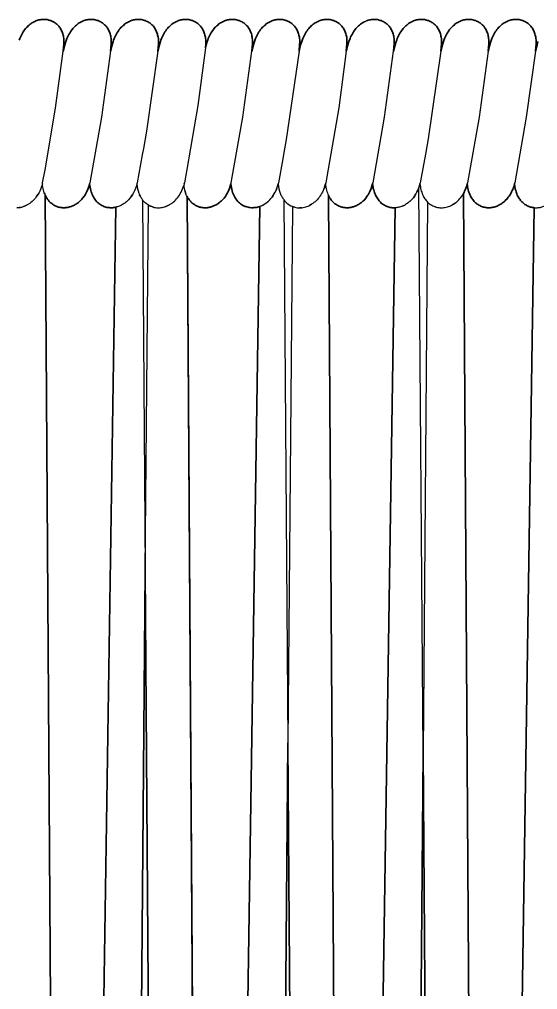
# Model space of a CAD drawing. Header units: millimetres. Extents: x 0 to 1881, y -1115 to 723.
# Drawn here: x 425.9 to 495.4, y -542.4 to -412.2 of the extents above; entities that cross this region are included whole.
import ezdxf

# ---------------------------------------------------------------- set-up
doc = ezdxf.new("R2010")
doc.units = ezdxf.units.MM
doc.layers.add('Blocks', color=7, linetype='Continuous')
doc.layers.add('Blocks$Inner', color=7, linetype='Continuous', lineweight=25, true_color=0x007f00)
doc.layers.add('Blocks$Outline', color=7, linetype='Continuous', lineweight=35, true_color=0xff3f3f)

# ---------------------------------------------------------------- blocks, each defined once
blk = doc.blocks.new('PK4 Lounge Chair Back')
at = {"layer": 'Blocks$Inner'}
for p, q in [((448.4, 679.05), (450.34, 381.58)), ((472.53, 679.05), (472.69, 679.29)), ((481.07, 677.97), (481.21, 677.89))]:
    blk.add_line(p, q, dxfattribs=at)
for points in [[(429.12, 679.92), (429.07, 680.11), (429.03, 680.31), (429, 680.52), (428.98, 680.74), (429.02, 680.89), (429.35, 682.65), (430.75, 690.9), (431.79, 698.55), (431.87, 699.53), (431.88, 699.71), (431.88, 699.89), (431.87, 700.07), (431.86, 700.24), (431.83, 700.41), (431.81, 700.57), (431.77, 700.72), (431.73, 700.87), (431.68, 701.02), (431.63, 701.16), (431.57, 701.3), (431.5, 701.43), (431.43, 701.55), (431.36, 701.67), (431.27, 701.78), (431.19, 701.89), (431.1, 701.99), (431, 702.09), (430.91, 702.18), (430.8, 702.26), (430.7, 702.34), (430.59, 702.42), (430.47, 702.48), (430.42, 702.52), (430.36, 702.55), (430.24, 702.6), (430.12, 702.65), (429.99, 702.69), (429.87, 702.73), (429.74, 702.76), (429.61, 702.78), (429.48, 702.8), (429.34, 702.81), (429.21, 702.81), (429.08, 702.81), (428.94, 702.8), (428.8, 702.79), (428.67, 702.77), (428.53, 702.74), (428.39, 702.7), (428.26, 702.66), (428.12, 702.61), (427.99, 702.55), (427.86, 702.49), (427.72, 702.41), (427.59, 702.34), (427.46, 702.25), (427.33, 702.16), (427.21, 702.06), (427.09, 701.95), (426.97, 701.83), (426.85, 701.71), (426.73, 701.58), (426.62, 701.44), (426.51, 701.29), (426.41, 701.14), (426.31, 700.98), (426.21, 700.81), (426.12, 700.63), (426.03, 700.45), (425.94, 700.25), (425.86, 700.05)], [(431.79, 698.55), (432, 699.4), (432.13, 699.84), (432.28, 700.25), (432.37, 700.45), (432.46, 700.63), (432.55, 700.81), (432.65, 700.98), (432.75, 701.14), (432.85, 701.29), (432.96, 701.44), (433.07, 701.58), (433.19, 701.71), (433.31, 701.83), (433.43, 701.95), (433.55, 702.06), (433.68, 702.16), (433.8, 702.25), (433.93, 702.34), (434.06, 702.41), (434.2, 702.49), (434.33, 702.55), (434.46, 702.61), (434.6, 702.66), (434.74, 702.7), (434.87, 702.74), (435.01, 702.77), (435.14, 702.79), (435.28, 702.8), (435.42, 702.81), (435.55, 702.81), (435.69, 702.81), (435.82, 702.8), (435.95, 702.78), (436.08, 702.76), (436.21, 702.73), (436.33, 702.69), (436.46, 702.65), (436.58, 702.6), (436.7, 702.55), (436.81, 702.48), (436.93, 702.42), (437.04, 702.34), (437.14, 702.26), (437.25, 702.18), (437.34, 702.09), (437.44, 701.99), (437.53, 701.89), (437.62, 701.78), (437.7, 701.67), (437.77, 701.55), (437.84, 701.43), (437.91, 701.3), (437.97, 701.16), (438.02, 701.02), (438.07, 700.87), (438.11, 700.72), (438.15, 700.57), (438.17, 700.41), (438.2, 700.24), (438.21, 700.07), (438.22, 699.89), (438.22, 699.71), (438.21, 699.53), (438.13, 698.55)], [(450.85, 698.99), (450.89, 699.53), (450.9, 699.71), (450.9, 699.89), (450.89, 700.07), (450.88, 700.24), (450.86, 700.41), (450.83, 700.57), (450.79, 700.72), (450.75, 700.87), (450.7, 701.02), (450.65, 701.16), (450.59, 701.3), (450.52, 701.43), (450.45, 701.55), (450.38, 701.67), (450.3, 701.78), (450.21, 701.89), (450.12, 701.99), (450.03, 702.09), (449.93, 702.18), (449.83, 702.26), (449.72, 702.34), (449.61, 702.42), (449.5, 702.48), (449.38, 702.55), (449.26, 702.6), (449.14, 702.65), (449.02, 702.69), (448.89, 702.73), (448.76, 702.76), (448.63, 702.78), (448.5, 702.8), (448.37, 702.81), (448.23, 702.81), (448.1, 702.81), (447.96, 702.8), (447.83, 702.79), (447.69, 702.77), (447.55, 702.74), (447.42, 702.7), (447.28, 702.66), (447.15, 702.61), (447.01, 702.55), (446.88, 702.49), (446.75, 702.41), (446.61, 702.34), (446.49, 702.25), (446.36, 702.16), (446.23, 702.06), (446.11, 701.95), (445.99, 701.83), (445.87, 701.71), (445.76, 701.58), (445.64, 701.44), (445.53, 701.29), (445.43, 701.14), (445.33, 700.98), (445.23, 700.81), (445.14, 700.63), (445.05, 700.45), (444.97, 700.25), (444.89, 700.05), (444.81, 699.84), (444.68, 699.4), (444.47, 698.55), (444.55, 699.53), (444.56, 699.71), (444.56, 699.89), (444.55, 700.07), (444.54, 700.24), (444.52, 700.41), (444.49, 700.57), (444.45, 700.72), (444.41, 700.87), (444.36, 701.02), (444.31, 701.16), (444.25, 701.3), (444.18, 701.43), (444.11, 701.55), (444.04, 701.67), (443.96, 701.78), (443.87, 701.89), (443.78, 701.99), (443.69, 702.09), (443.59, 702.18), (443.48, 702.26), (443.38, 702.34), (443.27, 702.42), (443.16, 702.48), (443.04, 702.55), (442.92, 702.6), (442.8, 702.65), (442.68, 702.69), (442.55, 702.73), (442.42, 702.76), (442.29, 702.78), (442.16, 702.8), (442.03, 702.81), (441.89, 702.81), (441.76, 702.81), (441.62, 702.8), (441.49, 702.79), (441.35, 702.77), (441.21, 702.74), (441.08, 702.7), (440.94, 702.66), (440.81, 702.61), (440.67, 702.55), (440.54, 702.49), (440.4, 702.41), (440.27, 702.34), (440.14, 702.25), (440.02, 702.16), (439.89, 702.06), (439.77, 701.95), (439.65, 701.83), (439.53, 701.71), (439.41, 701.58), (439.3, 701.44), (439.19, 701.29), (439.09, 701.14), (438.99, 700.98), (438.89, 700.81), (438.8, 700.63), (438.71, 700.45), (438.62, 700.25), (438.54, 700.05), (438.47, 699.84), (438.34, 699.4), (438.13, 698.55), (436.9, 689.72), (435.36, 680.89), (435.32, 680.74)], [(454.27, 680.74), (454.32, 680.89), (455.86, 689.72), (457.08, 698.55), (457.16, 699.53), (457.17, 699.71), (457.17, 699.89), (457.16, 700.07), (457.15, 700.24), (457.13, 700.41), (457.1, 700.57), (457.07, 700.72), (457.02, 700.87), (456.98, 701.02), (456.92, 701.16), (456.86, 701.3), (456.8, 701.43), (456.73, 701.55), (456.65, 701.67), (456.57, 701.78), (456.48, 701.89), (456.39, 701.99), (456.3, 702.09), (456.2, 702.18), (456.1, 702.26), (455.99, 702.34), (455.88, 702.42), (455.77, 702.48), (455.65, 702.55), (455.53, 702.6), (455.41, 702.65), (455.29, 702.69), (455.16, 702.73), (455.03, 702.76), (454.9, 702.78), (454.77, 702.8), (454.64, 702.81), (454.51, 702.81), (454.37, 702.81), (454.24, 702.8), (454.1, 702.79), (453.96, 702.77), (453.83, 702.74), (453.69, 702.7), (453.55, 702.66), (453.42, 702.61), (453.28, 702.55), (453.15, 702.49), (453.02, 702.41), (452.89, 702.34), (452.76, 702.25), (452.63, 702.16), (452.5, 702.06), (452.38, 701.95), (452.26, 701.83), (452.14, 701.71), (452.03, 701.58), (451.92, 701.44), (451.81, 701.29), (451.7, 701.14), (451.6, 700.98), (451.5, 700.81), (451.41, 700.63), (451.32, 700.45), (451.24, 700.25), (451.16, 700.05), (451.08, 699.84), (450.95, 699.4), (450.85, 698.99), (449.83, 691.25), (448.38, 682.69), (448.04, 680.89), (448.03, 680.85), (448.02, 680.8), (448, 680.72), (447.94, 680.55), (447.97, 680.33), (448.01, 680.13), (448.06, 679.93), (448.12, 679.74), (448.18, 679.55), (448.25, 679.38), (448.18, 679.55), (448.12, 679.74)], [(457.08, 698.55), (457.29, 699.4), (457.43, 699.84), (457.58, 700.25), (457.66, 700.45), (457.75, 700.63), (457.84, 700.81), (457.94, 700.98), (458.04, 701.14), (458.15, 701.29), (458.26, 701.44), (458.37, 701.58), (458.48, 701.71), (458.6, 701.83), (458.72, 701.95), (458.85, 702.06), (458.97, 702.16), (459.1, 702.25), (459.23, 702.34), (459.36, 702.41), (459.49, 702.49), (459.62, 702.55), (459.76, 702.61), (459.89, 702.66), (460.03, 702.7), (460.17, 702.74), (460.3, 702.77), (460.44, 702.79), (460.58, 702.8), (460.71, 702.81), (460.85, 702.81), (460.98, 702.81), (461.11, 702.8), (461.25, 702.78), (461.37, 702.76), (461.5, 702.73), (461.63, 702.69), (461.75, 702.65), (461.87, 702.6), (461.99, 702.55), (462.11, 702.48), (462.22, 702.42), (462.33, 702.34), (462.44, 702.26), (462.54, 702.18), (462.64, 702.09), (462.73, 701.99), (462.82, 701.89), (462.91, 701.78), (462.99, 701.67), (463.07, 701.55), (463.14, 701.43), (463.2, 701.3), (463.26, 701.16), (463.32, 701.02), (463.36, 700.87), (463.41, 700.72), (463.44, 700.57), (463.47, 700.41), (463.49, 700.24), (463.51, 700.07), (463.51, 699.89), (463.51, 699.71), (463.5, 699.53), (463.42, 698.55)], [(469.76, 698.55), (469.85, 699.53), (469.85, 699.71), (469.85, 699.89), (469.85, 700.07), (469.83, 700.24), (469.81, 700.41), (469.78, 700.57), (469.75, 700.72), (469.71, 700.87), (469.66, 701.02), (469.6, 701.16), (469.54, 701.3), (469.48, 701.43), (469.41, 701.55), (469.33, 701.67), (469.25, 701.78), (469.17, 701.89), (469.08, 701.99), (468.98, 702.09), (468.88, 702.18), (468.78, 702.26), (468.67, 702.34), (468.56, 702.42), (468.45, 702.48), (468.33, 702.55), (468.22, 702.6), (468.09, 702.65), (467.97, 702.69), (467.84, 702.73), (467.72, 702.76), (467.59, 702.78), (467.45, 702.8), (467.32, 702.81), (467.19, 702.81), (467.05, 702.81), (466.92, 702.8), (466.78, 702.79), (466.64, 702.77), (466.51, 702.74), (466.37, 702.7), (466.24, 702.66), (466.1, 702.61), (465.97, 702.55), (465.83, 702.49), (465.7, 702.41), (465.57, 702.34), (465.44, 702.25), (465.31, 702.16), (465.19, 702.06), (465.06, 701.95), (464.94, 701.83), (464.82, 701.71), (464.71, 701.58), (464.6, 701.44), (464.49, 701.29), (464.38, 701.14), (464.28, 700.98), (464.19, 700.81), (464.09, 700.63), (464, 700.45), (463.92, 700.25), (463.77, 699.84), (463.63, 699.4), (463.42, 698.55), (461.7, 686.7), (461.35, 684.69), (461.24, 684.1), (460.66, 680.89), (460.61, 680.74)], [(471.38, 677.98), (471.48, 678.04), (471.59, 678.11), (471.69, 678.19), (471.79, 678.26), (471.89, 678.35), (471.99, 678.43), (472.09, 678.53), (472.18, 678.62), (472.36, 678.83), (472.53, 679.05), (472.62, 679.17), (472.69, 679.29), (472.84, 679.54), (472.98, 679.82), (473.1, 680.11), (473.2, 680.42), (473.29, 680.74), (473.32, 680.53), (473.35, 680.34), (473.32, 680.53), (473.29, 680.74), (473.34, 680.89), (474.88, 689.72), (476.11, 698.55), (476.19, 699.53), (476.19, 699.71), (476.19, 699.89), (476.19, 700.07), (476.17, 700.24), (476.15, 700.41), (476.12, 700.57), (476.09, 700.72), (476.05, 700.87), (476, 701.02), (475.94, 701.16), (475.88, 701.3), (475.82, 701.43), (475.75, 701.55), (475.67, 701.67), (475.59, 701.78), (475.51, 701.89), (475.42, 701.99), (475.32, 702.09), (475.22, 702.18), (475.12, 702.26), (475.01, 702.34), (474.9, 702.42), (474.79, 702.48), (474.68, 702.55), (474.56, 702.6), (474.43, 702.65), (474.31, 702.69), (474.18, 702.73), (474.06, 702.76), (473.93, 702.78), (473.8, 702.8), (473.66, 702.81), (473.53, 702.81), (473.39, 702.81), (473.26, 702.8), (473.12, 702.79), (472.99, 702.77), (472.85, 702.74), (472.71, 702.7), (472.58, 702.66), (472.44, 702.61), (472.31, 702.55), (472.17, 702.49), (472.04, 702.41), (471.91, 702.34), (471.78, 702.25), (471.65, 702.16), (471.53, 702.06), (471.4, 701.95), (471.28, 701.83), (471.17, 701.71), (471.05, 701.58), (470.94, 701.44), (470.83, 701.29), (470.72, 701.14), (470.62, 700.98), (470.53, 700.81), (470.43, 700.63), (470.34, 700.45), (470.26, 700.25), (470.11, 699.84), (469.97, 699.4), (469.76, 698.55), (468.74, 690.95), (467.34, 682.74), (467, 680.89), (466.95, 680.74), (466.98, 680.52), (467.01, 680.3), (467.05, 680.1), (467.1, 679.9), (467.16, 679.71), (467.22, 679.53), (467.29, 679.35)], [(482.45, 698.55), (482.53, 699.53), (482.54, 699.71), (482.54, 699.89), (482.53, 700.07), (482.51, 700.24), (482.49, 700.41), (482.46, 700.57), (482.43, 700.72), (482.39, 700.87), (482.34, 701.02), (482.29, 701.16), (482.23, 701.3), (482.16, 701.43), (482.09, 701.55), (482.01, 701.67), (481.93, 701.78), (481.85, 701.89), (481.76, 701.99), (481.66, 702.09), (481.56, 702.18), (481.46, 702.26), (481.36, 702.34), (481.25, 702.42), (481.13, 702.48), (481.02, 702.55), (480.9, 702.6), (480.78, 702.65), (480.65, 702.69), (480.53, 702.73), (480.4, 702.76), (480.27, 702.78), (480.14, 702.8), (480, 702.81), (479.87, 702.81), (479.73, 702.81), (479.6, 702.8), (479.46, 702.79), (479.33, 702.77), (479.19, 702.74), (479.05, 702.7), (478.92, 702.66), (478.78, 702.61), (478.65, 702.55), (478.51, 702.49), (478.38, 702.41), (478.25, 702.34), (478.12, 702.25), (477.99, 702.16), (477.87, 702.06), (477.75, 701.95), (477.62, 701.83), (477.51, 701.71), (477.39, 701.58), (477.28, 701.44), (477.17, 701.29), (477.07, 701.14), (476.96, 700.98), (476.87, 700.81), (476.77, 700.63), (476.69, 700.45), (476.6, 700.25), (476.52, 700.05), (476.45, 699.84), (476.32, 699.4), (476.11, 698.55)], [(488.79, 698.55), (488.87, 699.53), (488.88, 699.71), (488.88, 699.89), (488.87, 700.07), (488.85, 700.24), (488.83, 700.41), (488.81, 700.57), (488.77, 700.72), (488.73, 700.87), (488.68, 701.02), (488.63, 701.16), (488.57, 701.3), (488.5, 701.43), (488.43, 701.55), (488.35, 701.67), (488.31, 701.73), (488.27, 701.78), (488.23, 701.84), (488.19, 701.89), (488.1, 701.99), (488, 702.09), (487.91, 702.18), (487.8, 702.26), (487.7, 702.34), (487.59, 702.42), (487.47, 702.48), (487.36, 702.55), (487.24, 702.6), (487.12, 702.65), (486.99, 702.69), (486.87, 702.73), (486.74, 702.76), (486.61, 702.78), (486.48, 702.8), (486.34, 702.81), (486.21, 702.81), (486.08, 702.81), (485.94, 702.8), (485.8, 702.79), (485.67, 702.77), (485.53, 702.74), (485.39, 702.7), (485.26, 702.66), (485.12, 702.61), (484.99, 702.55), (484.85, 702.49), (484.72, 702.41), (484.59, 702.34), (484.46, 702.25), (484.33, 702.16), (484.21, 702.06), (484.09, 701.95), (483.97, 701.83), (483.85, 701.71), (483.73, 701.58), (483.62, 701.44), (483.51, 701.29), (483.41, 701.14), (483.31, 700.98), (483.21, 700.81), (483.11, 700.63), (483.03, 700.45), (482.94, 700.25), (482.79, 699.84), (482.66, 699.4), (482.45, 698.55), (480.73, 686.78), (480.38, 684.75), (479.68, 680.89), (479.63, 680.74), (479.66, 680.54), (479.69, 680.34), (479.72, 680.15), (479.77, 679.97), (479.81, 679.79), (479.87, 679.62), (479.92, 679.46), (479.99, 679.31), (480.06, 679.16), (480.13, 679.02), (480.21, 678.88), (480.29, 678.75), (480.38, 678.63), (480.47, 678.52), (480.56, 678.41), (480.66, 678.3), (480.05, 604.49), (481.66, 381.58)], [(478.54, 424.51), (480.05, 604.49), (479.5, 680.28), (479.38, 679.96), (479.24, 679.67), (479.09, 679.39)], [(495.13, 698.55), (495.21, 699.53), (495.22, 699.71), (495.22, 699.89), (495.21, 700.07), (495.2, 700.24), (495.17, 700.41), (495.15, 700.57), (495.11, 700.72), (495.07, 700.87), (495.02, 701.02), (494.97, 701.16), (494.91, 701.3), (494.84, 701.43), (494.77, 701.55), (494.7, 701.67), (494.61, 701.78), (494.53, 701.89), (494.44, 701.99), (494.34, 702.09), (494.25, 702.18), (494.14, 702.26), (494.04, 702.34), (493.93, 702.42), (493.81, 702.48), (493.7, 702.55), (493.58, 702.6), (493.46, 702.65), (493.33, 702.69), (493.21, 702.73), (493.08, 702.76), (492.95, 702.78), (492.82, 702.8), (492.69, 702.81), (492.55, 702.81), (492.42, 702.81), (492.28, 702.8), (492.14, 702.79), (492.01, 702.77), (491.87, 702.74), (491.74, 702.7), (491.6, 702.66), (491.46, 702.61), (491.33, 702.55), (491.2, 702.49), (491.06, 702.41), (490.93, 702.34), (490.8, 702.25), (490.68, 702.16), (490.55, 702.06), (490.43, 701.95), (490.31, 701.83), (490.19, 701.71), (490.07, 701.58), (489.96, 701.44), (489.85, 701.29), (489.75, 701.14), (489.65, 700.98), (489.55, 700.81), (489.46, 700.63), (489.37, 700.45), (489.28, 700.25), (489.13, 699.84), (489, 699.4), (488.79, 698.55), (487.56, 689.72), (486.02, 680.89), (485.98, 680.74), (486, 680.54), (486.03, 680.34), (486.07, 680.15), (486.11, 679.97), (486.16, 679.79), (486.21, 679.62), (486.27, 679.46), (486.33, 679.31), (486.4, 679.16), (486.47, 679.02), (486.55, 678.88), (486.64, 678.75), (486.72, 678.63), (486.81, 678.51), (486.91, 678.4), (487.01, 678.3), (487.11, 678.21), (487.22, 678.12), (487.32, 678.03), (487.44, 677.96), (487.55, 677.89), (487.67, 677.83), (487.79, 677.77), (487.91, 677.72), (488.03, 677.67), (487.91, 677.72), (487.79, 677.77)], [(495.47, 699.84), (495.34, 699.4), (495.13, 698.55), (493.9, 689.72), (492.36, 680.89)], [(444.47, 698.55), (442.93, 687.8), (442.54, 685.51), (442.38, 684.63), (441.7, 680.89), (441.66, 680.74), (441.7, 680.41), (441.76, 680.09), (441.83, 679.8), (441.93, 679.52), (441.98, 679.39), (442.03, 679.26)], [(448, 680.72), (448.02, 680.8), (448.04, 680.89)], [(429.23, 679.56), (429.17, 679.73), (429.12, 679.92), (429.07, 680.11), (429.03, 680.31), (429, 680.52), (428.98, 680.74), (428.91, 680.48), (428.83, 680.24), (428.74, 680.01), (428.64, 679.78), (428.54, 679.57), (428.42, 679.36), (428.3, 679.17), (428.17, 678.99), (428.04, 678.82), (427.9, 678.66), (427.75, 678.5), (427.6, 678.37), (427.44, 678.24), (427.28, 678.12), (427.11, 678.01), (426.95, 677.92)], [(431.31, 381.58), (429.37, 679.22), (429.3, 679.39), (429.23, 679.56), (429.3, 679.39), (429.37, 679.22), (429.43, 679.1)], [(435, 679.81), (434.86, 679.54), (434.71, 679.28), (434.55, 679.04), (434.38, 678.82), (434.29, 678.71), (434.2, 678.61), (434.1, 678.52), (434.01, 678.43), (433.91, 678.34), (433.81, 678.26), (433.7, 678.18), (433.6, 678.11), (433.5, 678.04)], [(435.75, 679.15), (435.67, 679.32), (435.6, 679.49), (435.53, 679.68), (435.47, 679.87), (435.42, 680.08), (435.38, 680.29), (435.34, 680.51), (435.32, 680.74), (435.23, 680.41), (435.12, 680.11), (435, 679.81), (434.86, 679.54), (434.71, 679.28), (434.63, 679.16), (434.55, 679.04), (434.47, 678.93), (434.38, 678.82), (434.2, 678.61)], [(435.47, 679.87), (435.42, 680.08), (435.38, 680.29)], [(441.66, 680.74), (441.57, 680.41), (441.46, 680.11), (441.34, 679.81), (441.2, 679.54), (441.06, 679.28), (440.89, 679.04), (441.06, 679.28), (441.2, 679.54)], [(445.73, 677.8), (445.9, 677.88), (446.06, 677.97), (446.22, 678.07), (446.38, 678.18), (446.54, 678.3), (446.69, 678.44), (446.84, 678.58), (446.98, 678.73), (447.11, 678.89), (447.24, 679.06), (447.36, 679.25), (447.48, 679.44), (447.59, 679.64), (447.69, 679.85), (447.78, 680.08), (447.87, 680.31), (447.94, 680.55)], [(447.11, 678.89), (447.24, 679.06), (447.36, 679.25), (447.48, 679.44), (447.59, 679.64)], [(455.82, 677.9), (455.75, 677.94), (455.68, 677.99), (455.55, 678.09), (455.42, 678.19), (455.29, 678.31), (455.17, 678.44), (455.06, 678.57), (454.95, 678.72), (454.85, 678.88), (454.75, 679.04), (454.67, 679.22), (454.58, 679.41), (454.51, 679.6), (454.45, 679.81), (454.39, 680.03), (454.34, 680.25), (454.3, 680.49), (454.27, 680.74), (454.18, 680.42), (454.08, 680.12), (453.96, 679.83), (453.83, 679.56), (453.68, 679.31), (453.53, 679.07), (453.36, 678.85), (453.18, 678.65), (453, 678.46)], [(454.67, 679.22), (454.58, 679.41), (454.51, 679.6)], [(459.95, 679.19), (459.8, 678.98), (459.65, 678.79), (459.8, 678.98), (459.95, 679.19), (460.09, 679.42), (460.22, 679.65)], [(460.44, 680.17), (460.33, 679.9), (460.22, 679.65), (460.33, 679.9), (460.44, 680.17), (460.53, 680.45), (460.61, 680.74), (460.65, 680.4), (460.71, 680.09), (460.79, 679.79), (460.88, 679.51)], [(460.79, 679.79), (460.84, 679.65), (460.88, 679.51), (460.93, 679.38), (460.99, 679.25), (461.05, 679.13), (461.11, 679.01), (461.18, 678.9), (461.25, 678.79), (461.32, 678.69), (461.39, 678.59), (461.51, 678.44), (461.64, 678.3), (461.78, 678.18), (461.91, 678.06), (461.99, 678.01), (462.06, 677.96), (462.21, 677.86), (462.28, 677.82), (462.36, 677.78), (462.44, 677.75), (462.52, 677.71), (462.67, 677.66), (462.83, 677.61), (462.99, 677.58), (463.15, 677.55), (463.32, 677.54), (463.48, 677.53)], [(466.89, 680.5), (466.82, 680.27), (466.74, 680.05), (466.65, 679.84), (466.55, 679.64), (466.45, 679.45), (466.34, 679.26), (466.22, 679.09), (466.1, 678.92), (465.97, 678.77), (465.84, 678.62), (465.7, 678.48), (465.56, 678.35), (465.41, 678.23), (465.27, 678.12), (465.11, 678.02), (464.96, 677.93), (464.8, 677.84)], [(466.74, 680.05), (466.82, 680.27), (466.89, 680.5), (466.95, 680.74)], [(467.05, 680.1), (467.1, 679.9), (467.16, 679.71), (467.22, 679.53), (467.29, 679.35), (467.36, 679.19)], [(473.1, 680.11), (473.2, 680.42), (473.29, 680.74)], [(474.45, 678.18), (474.56, 678.09), (474.67, 678.01), (474.78, 677.93), (474.9, 677.87), (474.78, 677.93), (474.67, 678.01), (474.56, 678.09), (474.45, 678.18), (474.35, 678.28), (474.25, 678.38), (474.15, 678.49), (474.06, 678.61), (473.97, 678.73), (473.88, 678.86), (473.8, 678.99), (473.73, 679.14), (473.66, 679.29), (473.59, 679.45), (473.53, 679.61), (473.48, 679.78), (473.43, 679.96), (473.38, 680.14), (473.35, 680.34)], [(473.53, 679.61), (473.59, 679.45), (473.66, 679.29)], [(479.24, 679.67), (479.38, 679.96), (479.5, 680.28), (479.57, 680.5), (479.63, 680.74)], [(484.28, 678.12), (484.43, 678.23), (484.58, 678.35), (484.73, 678.48), (484.86, 678.62), (485, 678.77), (485.13, 678.93), (485.25, 679.1), (485.37, 679.27), (485.48, 679.46), (485.56, 679.6), (485.63, 679.75), (485.76, 680.06), (485.88, 680.39), (485.98, 680.74)], [(487.57, 359.6), (488.31, 245.1), (488.42, 245.1), (490.24, 359.6), (487.57, 359.6), (487.42, 381.58), (485.48, 679.46), (485.63, 679.75)], [(486, 680.54), (486.03, 680.34), (486.07, 680.15), (486.11, 679.97)], [(491.77, 679.38), (491.86, 679.53), (491.94, 679.68), (492.01, 679.85), (491.94, 679.68), (491.86, 679.53), (491.77, 679.38), (491.68, 679.23), (491.59, 679.09), (491.49, 678.96), (491.39, 678.83), (491.29, 678.71)], [(492.01, 679.85), (492.08, 680.01), (492.15, 680.19), (492.21, 680.37), (492.27, 680.55), (492.32, 680.74)], [(492.37, 680.37), (492.4, 680.19), (492.43, 680.02), (492.48, 679.86), (492.53, 679.7), (492.48, 679.86), (492.43, 680.02), (492.4, 680.19), (492.37, 680.37), (492.32, 680.74), (492.21, 680.37)], [(492.76, 679.12), (492.83, 678.99), (492.9, 678.86), (492.98, 678.74), (493.06, 678.63), (492.98, 678.74), (492.9, 678.86), (492.83, 678.99), (492.76, 679.12), (492.69, 679.25), (492.63, 679.4), (492.58, 679.54), (492.53, 679.7)], [(492.58, 679.54), (492.63, 679.4), (492.69, 679.25)], [(428.17, 678.99), (428.3, 679.17), (428.42, 679.36)], [(429.64, 678.75), (429.57, 678.86), (429.5, 678.98), (429.43, 679.1), (429.5, 678.98), (429.57, 678.86)], [(429.96, 678.36), (429.87, 678.45), (429.79, 678.54), (429.71, 678.64), (429.64, 678.75), (429.71, 678.64), (429.79, 678.54)], [(430.42, 677.97), (430.32, 678.04), (430.23, 678.11), (430.14, 678.19), (430.05, 678.27), (429.96, 678.36), (430.05, 678.27), (430.13, 678.19)], [(440.89, 679.04), (440.72, 678.82), (440.54, 678.62), (440.45, 678.52), (440.35, 678.43), (440.25, 678.34), (440.15, 678.26), (440.05, 678.18), (439.94, 678.11), (439.84, 678.04), (439.73, 677.97), (439.62, 677.91), (439.51, 677.86), (439.4, 677.81), (439.29, 677.76), (439.18, 677.72), (439.07, 677.68), (438.95, 677.65), (438.84, 677.62), (438.69, 677.59), (438.54, 677.57), (438.39, 677.55), (438.24, 677.55), (438.09, 677.55), (437.94, 677.56), (437.79, 677.57), (437.65, 677.6), (437.5, 677.63), (437.36, 677.68), (437.22, 677.73), (437.09, 677.79), (436.95, 677.85), (436.82, 677.93), (436.69, 678.01), (436.57, 678.1), (436.45, 678.21), (436.33, 678.31), (436.22, 678.43), (436.12, 678.56), (436.02, 678.69), (435.92, 678.83), (435.83, 678.99), (435.75, 679.15), (435.83, 678.99), (435.92, 678.83)], [(440.25, 678.34), (440.15, 678.26), (440.05, 678.18), (439.94, 678.11), (439.84, 678.04), (439.73, 677.97)], [(444.58, 381.58), (440.36, 381.58), (441.09, 425.6), (442.79, 628.81), (443.2, 677.91), (443.09, 677.98), (442.99, 678.05), (442.89, 678.13), (442.79, 678.21), (442.69, 678.3), (442.6, 678.39), (442.51, 678.49), (442.43, 678.6), (442.79, 628.81), (444.58, 381.58), (444.72, 363.1), (444.77, 359.6), (448.55, 245.1)], [(442.15, 679.02), (442.09, 679.14), (442.03, 679.26), (442.09, 679.14), (442.15, 679.02), (442.22, 678.91), (442.28, 678.8), (442.35, 678.7), (442.43, 678.6)], [(442.51, 678.49), (442.6, 678.39), (442.69, 678.3)], [(451.74, 677.7), (451.85, 677.74), (451.96, 677.78), (452.07, 677.83), (452.18, 677.88), (452.29, 677.94), (452.18, 677.88), (452.07, 677.83), (451.96, 677.78), (451.85, 677.74), (451.74, 677.7), (451.63, 677.66), (451.52, 677.63), (451.41, 677.61), (451.3, 677.58), (451.19, 677.57), (451.07, 677.55), (450.96, 677.54), (450.85, 677.54), (450.74, 677.54), (450.63, 677.55), (450.52, 677.56), (450.41, 677.57), (450.3, 677.59), (450.19, 677.61), (450.08, 677.64), (449.98, 677.67), (449.87, 677.71), (449.77, 677.75), (449.67, 677.8), (449.57, 677.85), (449.47, 677.9), (449.37, 677.96), (449.28, 678.03), (449.18, 678.1), (449.09, 678.17), (449.01, 678.25), (448.92, 678.33), (448.84, 678.42), (448.76, 678.52), (448.68, 678.61), (448.61, 678.72), (448.53, 678.82), (448.47, 678.94), (448.4, 679.05), (448.32, 679.21), (448.25, 679.38)], [(448.61, 678.72), (448.68, 678.61), (448.76, 678.52)], [(461.39, 678.59), (461.92, 605.77), (460.41, 424.7), (459.69, 381.58), (459.32, 359.6), (459.06, 343.95), (457.93, 276.1), (457.93, 275.04), (457.38, 263.94), (455.12, 245.1), (451.63, 245.1), (453.45, 359.6)], [(452.39, 678), (452.6, 678.14), (452.8, 678.29), (452.9, 678.37), (453, 678.46), (452.9, 678.37), (452.8, 678.29), (452.6, 678.14), (452.5, 678.07), (452.39, 678), (452.29, 677.94)], [(453.36, 678.85), (453.53, 679.07), (453.68, 679.31)], [(453.78, 381.58), (454.61, 443.54), (458.17, 677.73), (458.37, 677.82), (458.57, 677.91), (458.76, 678.02), (458.95, 678.15), (459.14, 678.29), (459.31, 678.44), (459.48, 678.61), (459.65, 678.79)], [(461.64, 678.3), (461.78, 678.18), (461.91, 678.06), (462.06, 677.96), (462.13, 677.91), (462.21, 677.86), (462.28, 677.82), (462.36, 677.78)], [(469.36, 677.59), (469.47, 677.57), (469.58, 677.56), (469.47, 677.57), (469.36, 677.59), (469.25, 677.61), (469.14, 677.64), (469.03, 677.67), (468.93, 677.7), (468.82, 677.75), (468.72, 677.79), (468.61, 677.84), (468.51, 677.9), (468.42, 677.96), (468.32, 678.02), (468.23, 678.09), (468.13, 678.17), (468.04, 678.25), (467.96, 678.33), (467.87, 678.42), (467.79, 678.52), (467.71, 678.62), (467.64, 678.72), (467.56, 678.83), (467.49, 678.94), (467.43, 679.06), (467.36, 679.19), (469.31, 381.58)], [(472.75, 443.36), (476.31, 677.54), (476.17, 677.54), (476.04, 677.54), (475.91, 677.55), (475.77, 677.57), (475.64, 677.59)], [(467.43, 679.06), (467.49, 678.94), (467.56, 678.83)], [(467.87, 678.42), (467.96, 678.33), (468.04, 678.25)], [(471.69, 678.19), (471.79, 678.26), (471.99, 678.43), (472.18, 678.62)], [(473.73, 679.14), (473.8, 678.99), (473.88, 678.86), (473.97, 678.73), (474.06, 678.61), (474.15, 678.49), (474.25, 678.38), (474.35, 678.28)], [(478.75, 678.89), (478.84, 679.01), (478.93, 679.13), (479.01, 679.26), (479.09, 679.39), (479.01, 679.26), (478.93, 679.13), (478.75, 678.89), (478.66, 678.78), (478.56, 678.67), (478.47, 678.56), (478.37, 678.47), (478.26, 678.37), (478.16, 678.28), (478.05, 678.2), (477.94, 678.12), (477.83, 678.05), (477.72, 677.98), (477.61, 677.91), (477.49, 677.86), (477.38, 677.8), (477.26, 677.75), (477.14, 677.71), (477.03, 677.67), (476.91, 677.64), (476.79, 677.61), (476.67, 677.58), (476.55, 677.56), (476.43, 677.55), (476.31, 677.54), (476.17, 677.54), (476.04, 677.54), (475.91, 677.55), (475.77, 677.57), (475.64, 677.59), (475.52, 677.62), (475.39, 677.66), (475.26, 677.7), (475.14, 677.75), (475.02, 677.8), (474.9, 677.87)], [(480.21, 678.88), (480.29, 678.75), (480.38, 678.63), (480.47, 678.52), (480.56, 678.41), (480.66, 678.3), (480.79, 678.18), (480.93, 678.07), (481.07, 677.97), (481.14, 677.93), (481.21, 677.89), (481.36, 677.81), (481.51, 677.74), (481.67, 677.68), (481.75, 677.66), (481.83, 677.63), (481.67, 677.68)], [(486.47, 679.02), (486.55, 678.88), (486.64, 678.75), (486.72, 678.63), (486.81, 678.51), (486.91, 678.4), (487.01, 678.3), (487.11, 678.21), (487.22, 678.12)], [(490.84, 678.29), (490.96, 678.38), (491.07, 678.49), (491.18, 678.6), (491.29, 678.71), (491.18, 678.6), (491.07, 678.49), (490.96, 678.38), (490.84, 678.29), (490.73, 678.19), (490.61, 678.11), (490.48, 678.03), (490.36, 677.96), (490.24, 677.89), (490.11, 677.83), (489.98, 677.77), (489.85, 677.72), (489.72, 677.68), (489.59, 677.64), (489.46, 677.61), (489.33, 677.58)], [(493.32, 678.33), (493.42, 678.23), (493.51, 678.15), (493.61, 678.07), (493.71, 678), (493.82, 677.93), (493.93, 677.87), (494.04, 677.81), (494.15, 677.76), (494.26, 677.71), (494.15, 677.76), (494.04, 677.81), (493.93, 677.87), (493.82, 677.93), (493.71, 678), (493.61, 678.07), (493.51, 678.15), (493.42, 678.23), (493.32, 678.33), (493.23, 678.42), (493.14, 678.52), (493.06, 678.63)], [(425.71, 677.55), (425.89, 677.57), (426.07, 677.6), (425.89, 677.57), (425.71, 677.55), (425.54, 677.55)], [(426.07, 677.6), (426.25, 677.64), (426.43, 677.69), (426.6, 677.76), (426.77, 677.83), (426.95, 677.92), (426.77, 677.83), (426.6, 677.76), (426.43, 677.69), (426.25, 677.64)], [(433.06, 677.8), (432.95, 677.76), (432.84, 677.72), (432.72, 677.68), (432.61, 677.65), (432.5, 677.62), (432.38, 677.59), (432.27, 677.58), (432.15, 677.56), (432.04, 677.55), (431.93, 677.55), (431.81, 677.55), (431.7, 677.55), (431.59, 677.56), (431.47, 677.57), (431.36, 677.59), (431.25, 677.62), (431.14, 677.64), (431.03, 677.68), (430.93, 677.71), (430.82, 677.76), (430.72, 677.8), (430.62, 677.86), (430.52, 677.91), (430.42, 677.97), (430.52, 677.91), (430.62, 677.86), (430.72, 677.8), (430.82, 677.76), (430.93, 677.71), (431.03, 677.68)], [(431.59, 677.56), (431.47, 677.57), (431.36, 677.59), (431.25, 677.62)], [(438.84, 677.62), (435.3, 444.44), (434.45, 381.58), (431.31, 381.58), (431.46, 359.6), (434.12, 359.6), (432.3, 245.1), (432.2, 245.1)], [(433.7, 678.18), (433.6, 678.11), (433.5, 678.04), (433.39, 677.97), (433.28, 677.91), (433.17, 677.86), (433.06, 677.8), (433.17, 677.86), (433.28, 677.91)], [(438.54, 677.57), (438.39, 677.55), (438.24, 677.55), (438.09, 677.55), (437.94, 677.56)], [(442.89, 678.13), (442.99, 678.05), (443.09, 677.98)], [(444, 677.6), (443.84, 677.64), (443.75, 677.66), (443.67, 677.69), (443.59, 677.72), (443.51, 677.75), (443.43, 677.79), (443.35, 677.82), (443.2, 677.91), (443.27, 677.87), (443.35, 677.82), (443.51, 677.75), (443.67, 677.69), (443.84, 677.64), (443.92, 677.62), (444, 677.6), (444.09, 677.58), (444.17, 677.57), (444.35, 677.55), (444.52, 677.55), (444.69, 677.55)], [(444.35, 677.55), (444.52, 677.55), (444.69, 677.55), (444.87, 677.57), (445.04, 677.59), (445.21, 677.63), (445.39, 677.68), (445.56, 677.73), (445.73, 677.8), (445.56, 677.73), (445.39, 677.68)], [(444.87, 677.57), (445.04, 677.59), (445.21, 677.63)], [(446.06, 677.97), (446.22, 678.07), (446.38, 678.18)], [(449.37, 677.96), (449.47, 677.9), (449.57, 677.85), (449.67, 677.8)], [(449.77, 677.75), (449.87, 677.71), (449.98, 677.67)], [(450.85, 677.54), (450.96, 677.54), (451.07, 677.55), (451.19, 677.57), (451.3, 677.58), (451.41, 677.61), (451.52, 677.63), (451.63, 677.66)], [(456.41, 677.65), (456.26, 677.7), (456.11, 677.76), (455.96, 677.82), (455.82, 677.9), (455.68, 677.99)], [(456.88, 677.56), (456.72, 677.58), (456.57, 677.61), (456.41, 677.65), (456.26, 677.7), (456.18, 677.73), (456.11, 677.76)], [(458.57, 677.91), (458.47, 677.86), (458.37, 677.82), (458.27, 677.77), (458.17, 677.73), (458.01, 677.68), (457.85, 677.63), (457.69, 677.6), (457.53, 677.57), (457.36, 677.56), (457.2, 677.55), (457.04, 677.55), (456.88, 677.56), (457.04, 677.55), (457.2, 677.55), (457.36, 677.56), (457.53, 677.57), (457.69, 677.6)], [(462.83, 677.61), (462.67, 677.66), (462.52, 677.71), (461.92, 605.77), (463.55, 381.58), (463.58, 381.58)], [(463.81, 677.55), (463.65, 677.54), (463.48, 677.53), (463.65, 677.54), (463.81, 677.55), (463.98, 677.58), (464.15, 677.61), (464.31, 677.66), (464.47, 677.71), (464.64, 677.77), (464.8, 677.84), (464.96, 677.93), (465.11, 678.02)], [(468.32, 678.02), (468.42, 677.96), (468.51, 677.9), (468.61, 677.84)], [(471.05, 677.81), (471.16, 677.86), (471.27, 677.92), (471.38, 677.98), (471.27, 677.92), (471.16, 677.86), (471.05, 677.81), (470.94, 677.76), (470.83, 677.72), (470.72, 677.68), (470.6, 677.65), (470.49, 677.62), (470.38, 677.6), (470.26, 677.58), (470.15, 677.56), (470.03, 677.55), (469.92, 677.55), (469.81, 677.55), (469.69, 677.55), (469.58, 677.56)], [(470.26, 677.58), (470.38, 677.6), (470.49, 677.62)], [(477.26, 677.75), (477.38, 677.8), (477.49, 677.86), (477.61, 677.91)], [(481.83, 677.63), (481.99, 677.6), (482.15, 677.57), (482.32, 677.55), (482.48, 677.54), (482.65, 677.55), (482.82, 677.56), (482.98, 677.58), (483.15, 677.62), (483.32, 677.66), (483.48, 677.71), (483.65, 677.77)], [(483.32, 677.66), (483.48, 677.71), (483.65, 677.77), (483.81, 677.85), (483.97, 677.93), (484.13, 678.02), (484.28, 678.12), (484.13, 678.02), (483.97, 677.93)], [(494.49, 677.64), (494.61, 677.61), (494.73, 677.59), (494.85, 677.57), (494.97, 677.55), (491.41, 443.36), (490.57, 381.58), (487.42, 381.58)], [(488.93, 677.54), (489.06, 677.55), (489.19, 677.56), (489.33, 677.58), (489.19, 677.56), (489.06, 677.55), (488.93, 677.54), (488.8, 677.54), (488.67, 677.55), (488.54, 677.56), (488.41, 677.58), (488.28, 677.61), (488.15, 677.64), (488.03, 677.67)], [(489.46, 677.61), (489.59, 677.64), (489.72, 677.68), (489.85, 677.72)], [(490.48, 678.03), (490.61, 678.11), (490.73, 678.19)], [(494.26, 677.71), (494.37, 677.67), (494.49, 677.64), (494.61, 677.61), (494.73, 677.59), (494.85, 677.57), (494.97, 677.55), (495.1, 677.55), (495.23, 677.55), (495.36, 677.55), (495.49, 677.56), (495.62, 677.58), (495.75, 677.6), (495.88, 677.63), (496.01, 677.66), (496.14, 677.71), (496.27, 677.75), (496.4, 677.81), (496.53, 677.87), (496.65, 677.93), (496.78, 678), (496.9, 678.08), (497.02, 678.16)]]:
    blk.add_lwpolyline(points, dxfattribs=at)
blk.add_lwpolyline([(492.32, 680.74), (492.36, 680.89), (492.36, 680.87), (492.35, 680.86), (492.35, 680.86), (492.35, 680.86), (492.35, 680.86), (492.35, 680.85), (492.35, 680.85), (492.34, 680.82), (492.33, 680.78), (492.32, 680.76)], close=True, dxfattribs=at)
at = {"layer": 'Blocks$Outline'}
for points in [[(431.79, 698.55), (431.87, 699.53), (431.88, 699.71), (431.88, 699.89), (431.87, 700.07), (431.86, 700.24), (431.83, 700.41), (431.81, 700.57), (431.77, 700.72), (431.73, 700.87), (431.68, 701.02), (431.63, 701.16), (431.57, 701.3), (431.5, 701.43), (431.43, 701.55), (431.36, 701.67), (431.27, 701.78), (431.19, 701.89), (431.1, 701.99), (431, 702.09), (430.91, 702.18), (430.8, 702.26), (430.7, 702.34), (430.59, 702.42), (430.47, 702.48), (430.42, 702.52), (430.36, 702.55), (430.24, 702.6), (430.12, 702.65), (429.99, 702.69), (429.87, 702.73), (429.74, 702.76), (429.61, 702.78), (429.48, 702.8), (429.34, 702.81), (429.21, 702.81), (429.08, 702.81), (428.94, 702.8), (428.8, 702.79), (428.67, 702.77), (428.53, 702.74), (428.39, 702.7), (428.26, 702.66), (428.12, 702.61), (427.99, 702.55), (427.86, 702.49), (427.72, 702.41), (427.59, 702.34), (427.46, 702.25), (427.33, 702.16), (427.21, 702.06), (427.09, 701.95), (426.97, 701.83), (426.85, 701.71), (426.73, 701.58), (426.62, 701.44), (426.51, 701.29), (426.41, 701.14), (426.31, 700.98), (426.21, 700.81), (426.12, 700.63), (426.03, 700.45), (425.94, 700.25), (425.86, 700.05)], [(438.13, 698.55), (438.21, 699.53), (438.22, 699.71), (438.22, 699.89), (438.21, 700.07), (438.2, 700.24), (438.17, 700.41), (438.15, 700.57), (438.11, 700.72), (438.07, 700.87), (438.02, 701.02), (437.97, 701.16), (437.91, 701.3), (437.84, 701.43), (437.77, 701.55), (437.7, 701.67), (437.62, 701.78), (437.53, 701.89), (437.44, 701.99), (437.34, 702.09), (437.25, 702.18), (437.14, 702.26), (437.04, 702.34), (436.93, 702.42), (436.81, 702.48), (436.7, 702.55), (436.58, 702.6), (436.46, 702.65), (436.33, 702.69), (436.21, 702.73), (436.08, 702.76), (435.95, 702.78), (435.82, 702.8), (435.69, 702.81), (435.55, 702.81), (435.42, 702.81), (435.28, 702.8), (435.14, 702.79), (435.01, 702.77), (434.87, 702.74), (434.74, 702.7), (434.6, 702.66), (434.46, 702.61), (434.33, 702.55), (434.2, 702.49), (434.06, 702.41), (433.93, 702.34), (433.8, 702.25), (433.68, 702.16), (433.55, 702.06), (433.43, 701.95), (433.31, 701.83), (433.19, 701.71), (433.07, 701.58), (432.96, 701.44), (432.85, 701.29), (432.75, 701.14), (432.65, 700.98), (432.55, 700.81), (432.46, 700.63), (432.37, 700.45), (432.28, 700.25), (432.13, 699.84), (432, 699.4), (431.79, 698.55)], [(450.85, 698.99), (450.89, 699.53), (450.9, 699.71), (450.9, 699.89), (450.89, 700.07), (450.88, 700.24), (450.86, 700.41), (450.83, 700.57), (450.79, 700.72), (450.75, 700.87), (450.7, 701.02), (450.65, 701.16), (450.59, 701.3), (450.52, 701.43), (450.45, 701.55), (450.38, 701.67), (450.3, 701.78), (450.21, 701.89), (450.12, 701.99), (450.03, 702.09), (449.93, 702.18), (449.83, 702.26), (449.72, 702.34), (449.61, 702.42), (449.5, 702.48), (449.38, 702.55), (449.26, 702.6), (449.14, 702.65), (449.02, 702.69), (448.89, 702.73), (448.76, 702.76), (448.63, 702.78), (448.5, 702.8), (448.37, 702.81), (448.23, 702.81), (448.1, 702.81), (447.96, 702.8), (447.83, 702.79), (447.69, 702.77), (447.55, 702.74), (447.42, 702.7), (447.28, 702.66), (447.15, 702.61), (447.01, 702.55), (446.88, 702.49), (446.75, 702.41), (446.61, 702.34), (446.49, 702.25), (446.36, 702.16), (446.23, 702.06), (446.11, 701.95), (445.99, 701.83), (445.87, 701.71), (445.76, 701.58), (445.64, 701.44), (445.53, 701.29), (445.43, 701.14), (445.33, 700.98), (445.23, 700.81), (445.14, 700.63), (445.05, 700.45), (444.97, 700.25), (444.89, 700.05), (444.81, 699.84), (444.68, 699.4), (444.47, 698.55), (444.55, 699.53), (444.56, 699.71), (444.56, 699.89), (444.55, 700.07), (444.54, 700.24), (444.52, 700.41), (444.49, 700.57), (444.45, 700.72), (444.41, 700.87), (444.36, 701.02), (444.31, 701.16), (444.25, 701.3), (444.18, 701.43), (444.11, 701.55), (444.04, 701.67), (443.96, 701.78), (443.87, 701.89), (443.78, 701.99), (443.69, 702.09), (443.59, 702.18), (443.48, 702.26), (443.38, 702.34), (443.27, 702.42), (443.16, 702.48), (443.04, 702.55), (442.92, 702.6), (442.8, 702.65), (442.68, 702.69), (442.55, 702.73), (442.42, 702.76), (442.29, 702.78), (442.16, 702.8), (442.03, 702.81), (441.89, 702.81), (441.76, 702.81), (441.62, 702.8), (441.49, 702.79), (441.35, 702.77), (441.21, 702.74), (441.08, 702.7), (440.94, 702.66), (440.81, 702.61), (440.67, 702.55), (440.54, 702.49), (440.4, 702.41), (440.27, 702.34), (440.14, 702.25), (440.02, 702.16), (439.89, 702.06), (439.77, 701.95), (439.65, 701.83), (439.53, 701.71), (439.41, 701.58), (439.3, 701.44), (439.19, 701.29), (439.09, 701.14), (438.99, 700.98), (438.89, 700.81), (438.8, 700.63), (438.71, 700.45), (438.62, 700.25), (438.54, 700.05), (438.47, 699.84), (438.34, 699.4), (438.13, 698.55)], [(457.08, 698.55), (457.16, 699.53), (457.17, 699.71), (457.17, 699.89), (457.16, 700.07), (457.15, 700.24), (457.13, 700.41), (457.1, 700.57), (457.07, 700.72), (457.02, 700.87), (456.98, 701.02), (456.92, 701.16), (456.86, 701.3), (456.8, 701.43), (456.73, 701.55), (456.65, 701.67), (456.57, 701.78), (456.48, 701.89), (456.39, 701.99), (456.3, 702.09), (456.2, 702.18), (456.1, 702.26), (455.99, 702.34), (455.88, 702.42), (455.77, 702.48), (455.65, 702.55), (455.53, 702.6), (455.41, 702.65), (455.29, 702.69), (455.16, 702.73), (455.03, 702.76), (454.9, 702.78), (454.77, 702.8), (454.64, 702.81), (454.51, 702.81), (454.37, 702.81), (454.24, 702.8), (454.1, 702.79), (453.96, 702.77), (453.83, 702.74), (453.69, 702.7), (453.55, 702.66), (453.42, 702.61), (453.28, 702.55), (453.15, 702.49), (453.02, 702.41), (452.89, 702.34), (452.76, 702.25), (452.63, 702.16), (452.5, 702.06), (452.38, 701.95), (452.26, 701.83), (452.14, 701.71), (452.03, 701.58), (451.92, 701.44), (451.81, 701.29), (451.7, 701.14), (451.6, 700.98), (451.5, 700.81), (451.41, 700.63), (451.32, 700.45), (451.24, 700.25), (451.16, 700.05), (451.08, 699.84), (450.95, 699.4), (450.85, 698.99)], [(463.42, 698.55), (463.5, 699.53), (463.51, 699.71), (463.51, 699.89), (463.51, 700.07), (463.49, 700.24), (463.47, 700.41), (463.44, 700.57), (463.41, 700.72), (463.36, 700.87), (463.32, 701.02), (463.26, 701.16), (463.2, 701.3), (463.14, 701.43), (463.07, 701.55), (462.99, 701.67), (462.91, 701.78), (462.82, 701.89), (462.73, 701.99), (462.64, 702.09), (462.54, 702.18), (462.44, 702.26), (462.33, 702.34), (462.22, 702.42), (462.11, 702.48), (461.99, 702.55), (461.87, 702.6), (461.75, 702.65), (461.63, 702.69), (461.5, 702.73), (461.37, 702.76), (461.25, 702.78), (461.11, 702.8), (460.98, 702.81), (460.85, 702.81), (460.71, 702.81), (460.58, 702.8), (460.44, 702.79), (460.3, 702.77), (460.17, 702.74), (460.03, 702.7), (459.89, 702.66), (459.76, 702.61), (459.62, 702.55), (459.49, 702.49), (459.36, 702.41), (459.23, 702.34), (459.1, 702.25), (458.97, 702.16), (458.85, 702.06), (458.72, 701.95), (458.6, 701.83), (458.48, 701.71), (458.37, 701.58), (458.26, 701.44), (458.15, 701.29), (458.04, 701.14), (457.94, 700.98), (457.84, 700.81), (457.75, 700.63), (457.66, 700.45), (457.58, 700.25), (457.43, 699.84), (457.29, 699.4), (457.08, 698.55)], [(469.76, 698.55), (469.85, 699.53), (469.85, 699.71), (469.85, 699.89), (469.85, 700.07), (469.83, 700.24), (469.81, 700.41), (469.78, 700.57), (469.75, 700.72), (469.71, 700.87), (469.66, 701.02), (469.6, 701.16), (469.54, 701.3), (469.48, 701.43), (469.41, 701.55), (469.33, 701.67), (469.25, 701.78), (469.17, 701.89), (469.08, 701.99), (468.98, 702.09), (468.88, 702.18), (468.78, 702.26), (468.67, 702.34), (468.56, 702.42), (468.45, 702.48), (468.33, 702.55), (468.22, 702.6), (468.09, 702.65), (467.97, 702.69), (467.84, 702.73), (467.72, 702.76), (467.59, 702.78), (467.45, 702.8), (467.32, 702.81), (467.19, 702.81), (467.05, 702.81), (466.92, 702.8), (466.78, 702.79), (466.64, 702.77), (466.51, 702.74), (466.37, 702.7), (466.24, 702.66), (466.1, 702.61), (465.97, 702.55), (465.83, 702.49), (465.7, 702.41), (465.57, 702.34), (465.44, 702.25), (465.31, 702.16), (465.19, 702.06), (465.06, 701.95), (464.94, 701.83), (464.82, 701.71), (464.71, 701.58), (464.6, 701.44), (464.49, 701.29), (464.38, 701.14), (464.28, 700.98), (464.19, 700.81), (464.09, 700.63), (464, 700.45), (463.92, 700.25), (463.77, 699.84), (463.63, 699.4), (463.42, 698.55)], [(476.11, 698.55), (476.19, 699.53), (476.19, 699.71), (476.19, 699.89), (476.19, 700.07), (476.17, 700.24), (476.15, 700.41), (476.12, 700.57), (476.09, 700.72), (476.05, 700.87), (476, 701.02), (475.94, 701.16), (475.88, 701.3), (475.82, 701.43), (475.75, 701.55), (475.67, 701.67), (475.59, 701.78), (475.51, 701.89), (475.42, 701.99), (475.32, 702.09), (475.22, 702.18), (475.12, 702.26), (475.01, 702.34), (474.9, 702.42), (474.79, 702.48), (474.68, 702.55), (474.56, 702.6), (474.43, 702.65), (474.31, 702.69), (474.18, 702.73), (474.06, 702.76), (473.93, 702.78), (473.8, 702.8), (473.66, 702.81), (473.53, 702.81), (473.39, 702.81), (473.26, 702.8), (473.12, 702.79), (472.99, 702.77), (472.85, 702.74), (472.71, 702.7), (472.58, 702.66), (472.44, 702.61), (472.31, 702.55), (472.17, 702.49), (472.04, 702.41), (471.91, 702.34), (471.78, 702.25), (471.65, 702.16), (471.53, 702.06), (471.4, 701.95), (471.28, 701.83), (471.17, 701.71), (471.05, 701.58), (470.94, 701.44), (470.83, 701.29), (470.72, 701.14), (470.62, 700.98), (470.53, 700.81), (470.43, 700.63), (470.34, 700.45), (470.26, 700.25), (470.11, 699.84), (469.97, 699.4), (469.76, 698.55)], [(482.45, 698.55), (482.53, 699.53), (482.54, 699.71), (482.54, 699.89), (482.53, 700.07), (482.51, 700.24), (482.49, 700.41), (482.46, 700.57), (482.43, 700.72), (482.39, 700.87), (482.34, 701.02), (482.29, 701.16), (482.23, 701.3), (482.16, 701.43), (482.09, 701.55), (482.01, 701.67), (481.93, 701.78), (481.85, 701.89), (481.76, 701.99), (481.66, 702.09), (481.56, 702.18), (481.46, 702.26), (481.36, 702.34), (481.25, 702.42), (481.13, 702.48), (481.02, 702.55), (480.9, 702.6), (480.78, 702.65), (480.65, 702.69), (480.53, 702.73), (480.4, 702.76), (480.27, 702.78), (480.14, 702.8), (480, 702.81), (479.87, 702.81), (479.73, 702.81), (479.6, 702.8), (479.46, 702.79), (479.33, 702.77), (479.19, 702.74), (479.05, 702.7), (478.92, 702.66), (478.78, 702.61), (478.65, 702.55), (478.51, 702.49), (478.38, 702.41), (478.25, 702.34), (478.12, 702.25), (477.99, 702.16), (477.87, 702.06), (477.75, 701.95), (477.62, 701.83), (477.51, 701.71), (477.39, 701.58), (477.28, 701.44), (477.17, 701.29), (477.07, 701.14), (476.96, 700.98), (476.87, 700.81), (476.77, 700.63), (476.69, 700.45), (476.6, 700.25), (476.52, 700.05), (476.45, 699.84), (476.32, 699.4), (476.11, 698.55)], [(488.79, 698.55), (488.87, 699.53), (488.88, 699.71), (488.88, 699.89), (488.87, 700.07), (488.85, 700.24), (488.83, 700.41), (488.81, 700.57), (488.77, 700.72), (488.73, 700.87), (488.68, 701.02), (488.63, 701.16), (488.57, 701.3), (488.5, 701.43), (488.43, 701.55), (488.35, 701.67), (488.31, 701.73), (488.27, 701.78), (488.23, 701.84), (488.19, 701.89), (488.1, 701.99), (488, 702.09), (487.91, 702.18), (487.8, 702.26), (487.7, 702.34), (487.59, 702.42), (487.47, 702.48), (487.36, 702.55), (487.24, 702.6), (487.12, 702.65), (486.99, 702.69), (486.87, 702.73), (486.74, 702.76), (486.61, 702.78), (486.48, 702.8), (486.34, 702.81), (486.21, 702.81), (486.08, 702.81), (485.94, 702.8), (485.8, 702.79), (485.67, 702.77), (485.53, 702.74), (485.39, 702.7), (485.26, 702.66), (485.12, 702.61), (484.99, 702.55), (484.85, 702.49), (484.72, 702.41), (484.59, 702.34), (484.46, 702.25), (484.33, 702.16), (484.21, 702.06), (484.09, 701.95), (483.97, 701.83), (483.85, 701.71), (483.73, 701.58), (483.62, 701.44), (483.51, 701.29), (483.41, 701.14), (483.31, 700.98), (483.21, 700.81), (483.11, 700.63), (483.03, 700.45), (482.94, 700.25), (482.79, 699.84), (482.66, 699.4), (482.45, 698.55)], [(495.13, 698.55), (495.21, 699.53), (495.22, 699.71), (495.22, 699.89), (495.21, 700.07), (495.2, 700.24), (495.17, 700.41), (495.15, 700.57), (495.11, 700.72), (495.07, 700.87), (495.02, 701.02), (494.97, 701.16), (494.91, 701.3), (494.84, 701.43), (494.77, 701.55), (494.7, 701.67), (494.61, 701.78), (494.53, 701.89), (494.44, 701.99), (494.34, 702.09), (494.25, 702.18), (494.14, 702.26), (494.04, 702.34), (493.93, 702.42), (493.81, 702.48), (493.7, 702.55), (493.58, 702.6), (493.46, 702.65), (493.33, 702.69), (493.21, 702.73), (493.08, 702.76), (492.95, 702.78), (492.82, 702.8), (492.69, 702.81), (492.55, 702.81), (492.42, 702.81), (492.28, 702.8), (492.14, 702.79), (492.01, 702.77), (491.87, 702.74), (491.74, 702.7), (491.6, 702.66), (491.46, 702.61), (491.33, 702.55), (491.2, 702.49), (491.06, 702.41), (490.93, 702.34), (490.8, 702.25), (490.68, 702.16), (490.55, 702.06), (490.43, 701.95), (490.31, 701.83), (490.19, 701.71), (490.07, 701.58), (489.96, 701.44), (489.85, 701.29), (489.75, 701.14), (489.65, 700.98), (489.55, 700.81), (489.46, 700.63), (489.37, 700.45), (489.28, 700.25), (489.13, 699.84), (489, 699.4), (488.79, 698.55)], [(495.47, 699.84), (495.34, 699.4), (495.13, 698.55)], [(434.38, 678.82), (434.47, 678.93), (434.55, 679.04), (434.63, 679.16), (434.71, 679.28), (434.86, 679.54), (435, 679.81), (435.12, 680.11), (435.23, 680.41), (435.32, 680.74), (435.34, 680.51), (435.38, 680.29), (435.42, 680.08), (435.47, 679.87), (435.53, 679.68), (435.6, 679.49), (435.67, 679.32), (435.75, 679.15)], [(453, 678.46), (453.18, 678.65), (453.36, 678.85), (453.53, 679.07), (453.68, 679.31), (453.83, 679.56), (453.96, 679.83), (454.08, 680.12), (454.18, 680.42), (454.27, 680.74), (454.3, 680.49), (454.34, 680.25), (454.39, 680.03), (454.45, 679.81), (454.51, 679.6), (454.58, 679.41), (454.67, 679.22), (454.75, 679.04), (454.85, 678.88), (454.95, 678.72), (455.06, 678.57), (455.17, 678.44), (455.29, 678.31), (455.42, 678.19), (455.55, 678.09), (455.68, 677.99), (455.75, 677.94), (455.82, 677.9)], [(471.38, 677.98), (471.48, 678.04), (471.59, 678.11), (471.69, 678.19), (471.79, 678.26), (471.89, 678.35), (471.99, 678.43), (472.09, 678.53), (472.18, 678.62), (472.36, 678.83), (472.53, 679.05), (472.62, 679.17), (472.69, 679.29), (472.84, 679.54), (472.98, 679.82), (473.1, 680.11), (473.2, 680.42), (473.29, 680.74), (473.32, 680.53), (473.35, 680.34)], [(473.35, 680.34), (473.38, 680.14), (473.43, 679.96), (473.48, 679.78), (473.53, 679.61)], [(473.53, 679.61), (473.59, 679.45), (473.66, 679.29)], [(485.48, 679.46), (485.56, 679.6), (485.63, 679.75), (485.76, 680.06), (485.88, 680.39), (485.98, 680.74)], [(485.98, 680.74), (486, 680.54), (486.03, 680.34), (486.07, 680.15), (486.11, 679.97), (486.16, 679.79), (486.21, 679.62), (486.27, 679.46), (486.33, 679.31), (486.4, 679.16), (486.47, 679.02), (486.55, 678.88), (486.64, 678.75), (486.72, 678.63), (486.81, 678.51), (486.91, 678.4), (487.01, 678.3), (487.11, 678.21), (487.22, 678.12), (487.32, 678.03), (487.44, 677.96), (487.55, 677.89), (487.67, 677.83), (487.79, 677.77), (487.91, 677.72), (488.03, 677.67)], [(491.77, 679.38), (491.86, 679.53), (491.94, 679.68), (492.01, 679.85)], [(492.01, 679.85), (492.08, 680.01), (492.15, 680.19), (492.21, 680.37), (492.27, 680.55), (492.32, 680.74)], [(492.32, 680.74), (492.37, 680.37)], [(492.37, 680.37), (492.4, 680.19), (492.43, 680.02), (492.48, 679.86), (492.53, 679.7)], [(492.53, 679.7), (492.58, 679.54)], [(492.58, 679.54), (492.63, 679.4), (492.69, 679.25)], [(431.31, 381.58), (429.37, 679.22)], [(429.37, 679.22), (429.43, 679.1)], [(429.43, 679.1), (429.5, 678.98), (429.57, 678.86), (429.64, 678.75)], [(429.64, 678.75), (429.71, 678.64), (429.79, 678.54), (429.87, 678.45), (429.96, 678.36)], [(429.96, 678.36), (430.05, 678.27), (430.14, 678.19), (430.23, 678.11), (430.32, 678.04), (430.42, 677.97)], [(433.7, 678.18), (433.81, 678.26), (433.91, 678.34), (434.01, 678.43), (434.1, 678.52), (434.2, 678.61), (434.29, 678.71), (434.38, 678.82)], [(435.75, 679.15), (435.75, 679.15), (435.83, 678.99), (435.92, 678.83), (436.02, 678.69), (436.12, 678.56), (436.22, 678.43), (436.33, 678.31), (436.45, 678.21), (436.57, 678.1), (436.69, 678.01), (436.82, 677.93), (436.95, 677.85), (437.09, 677.79), (437.22, 677.73), (437.36, 677.68), (437.5, 677.63), (437.65, 677.6), (437.79, 677.57), (437.94, 677.56)], [(450.34, 381.58), (448.4, 679.05)], [(448.4, 679.05), (448.47, 678.94), (448.53, 678.82), (448.61, 678.72)], [(448.61, 678.72), (448.68, 678.61), (448.76, 678.52)], [(448.76, 678.52), (448.84, 678.42), (448.92, 678.33), (449.01, 678.25), (449.09, 678.17), (449.18, 678.1), (449.28, 678.03), (449.37, 677.96)], [(452.6, 678.14), (452.8, 678.29), (452.9, 678.37), (453, 678.46)], [(475.64, 677.59), (475.77, 677.57), (475.91, 677.55), (476.04, 677.54), (476.17, 677.54), (476.31, 677.54), (472.75, 443.36)], [(469.31, 381.58), (467.36, 679.19), (467.43, 679.06), (467.49, 678.94), (467.56, 678.83), (467.64, 678.72), (467.71, 678.62), (467.79, 678.52), (467.87, 678.42), (467.96, 678.33), (468.04, 678.25), (468.13, 678.17), (468.23, 678.09), (468.32, 678.02), (468.42, 677.96), (468.51, 677.9), (468.61, 677.84), (468.72, 677.79), (468.82, 677.75), (468.93, 677.7), (469.03, 677.67), (469.14, 677.64), (469.25, 677.61), (469.36, 677.59)], [(473.66, 679.29), (473.73, 679.14)], [(473.73, 679.14), (473.8, 678.99), (473.88, 678.86), (473.97, 678.73), (474.06, 678.61), (474.15, 678.49), (474.25, 678.38), (474.35, 678.28)], [(474.35, 678.28), (474.45, 678.18)], [(487.42, 381.58), (485.48, 679.46)], [(490.73, 678.19), (490.84, 678.29)], [(490.84, 678.29), (490.96, 678.38), (491.07, 678.49), (491.18, 678.6), (491.29, 678.71), (491.29, 678.71)], [(491.29, 678.71), (491.39, 678.83), (491.49, 678.96), (491.59, 679.09), (491.68, 679.23), (491.77, 679.38), (491.77, 679.38)], [(492.69, 679.25), (492.76, 679.12), (492.76, 679.12)], [(492.76, 679.12), (492.83, 678.99), (492.9, 678.86), (492.98, 678.74), (493.06, 678.63), (493.06, 678.63)], [(493.06, 678.63), (493.14, 678.52), (493.23, 678.42), (493.32, 678.33), (493.32, 678.33)], [(493.32, 678.33), (493.42, 678.23), (493.51, 678.15), (493.61, 678.07), (493.71, 678), (493.82, 677.93), (493.93, 677.87), (494.04, 677.81), (494.15, 677.76), (494.26, 677.71)], [(430.42, 677.97), (430.52, 677.91), (430.62, 677.86), (430.72, 677.8), (430.82, 677.76), (430.93, 677.71), (431.03, 677.68), (431.14, 677.64), (431.25, 677.62)], [(431.25, 677.62), (431.36, 677.59), (431.47, 677.57), (431.59, 677.56)], [(438.84, 677.62), (435.3, 444.44), (434.45, 381.58), (431.31, 381.58)], [(431.59, 677.56), (431.59, 677.56), (431.7, 677.55), (431.81, 677.55), (431.93, 677.55), (432.04, 677.55), (432.15, 677.56), (432.27, 677.58), (432.38, 677.59), (432.5, 677.62), (432.61, 677.65), (432.72, 677.68), (432.84, 677.72), (432.95, 677.76), (433.06, 677.8)], [(433.06, 677.8), (433.17, 677.86), (433.28, 677.91), (433.39, 677.97), (433.5, 678.04), (433.6, 678.11), (433.7, 678.18)], [(437.94, 677.56), (438.09, 677.55), (438.24, 677.55), (438.39, 677.55), (438.54, 677.57)], [(438.54, 677.57), (438.54, 677.57), (438.69, 677.59), (438.84, 677.62)], [(449.37, 677.96), (449.47, 677.9), (449.57, 677.85), (449.67, 677.8)], [(449.67, 677.8), (449.77, 677.75)], [(449.77, 677.75), (449.87, 677.71), (449.98, 677.67)], [(449.98, 677.67), (450.08, 677.64), (450.19, 677.61), (450.3, 677.59), (450.41, 677.57), (450.52, 677.56), (450.63, 677.55), (450.74, 677.54), (450.85, 677.54)], [(450.85, 677.54), (450.96, 677.54), (451.07, 677.55), (451.19, 677.57), (451.3, 677.58), (451.41, 677.61), (451.52, 677.63), (451.63, 677.66)], [(451.63, 677.66), (451.74, 677.7)], [(451.74, 677.7), (451.85, 677.74), (451.96, 677.78), (452.07, 677.83), (452.18, 677.88), (452.29, 677.94)], [(452.29, 677.94), (452.39, 678), (452.5, 678.07), (452.6, 678.14)], [(458.17, 677.73), (454.61, 443.54), (453.78, 381.58)], [(455.82, 677.9), (455.96, 677.82), (456.11, 677.76)], [(456.11, 677.76), (456.18, 677.73), (456.26, 677.7)], [(456.26, 677.7), (456.41, 677.65)], [(456.41, 677.65), (456.57, 677.61), (456.72, 677.58), (456.88, 677.56)], [(456.88, 677.56), (457.04, 677.55), (457.2, 677.55), (457.36, 677.56), (457.53, 677.57), (457.69, 677.6), (457.85, 677.63), (458.01, 677.68), (458.17, 677.73)], [(469.36, 677.59), (469.47, 677.57), (469.58, 677.56)], [(469.58, 677.56), (469.69, 677.55), (469.81, 677.55), (469.92, 677.55), (470.03, 677.55), (470.15, 677.56), (470.26, 677.58)], [(470.26, 677.58), (470.38, 677.6), (470.49, 677.62)], [(470.49, 677.62), (470.6, 677.65), (470.72, 677.68), (470.83, 677.72), (470.94, 677.76), (471.05, 677.81)], [(471.05, 677.81), (471.16, 677.86), (471.27, 677.92), (471.38, 677.98)], [(474.45, 678.18), (474.56, 678.09), (474.67, 678.01), (474.78, 677.93), (474.9, 677.87)], [(474.9, 677.87), (475.02, 677.8), (475.14, 677.75), (475.26, 677.7), (475.39, 677.66), (475.52, 677.62), (475.64, 677.59)], [(494.49, 677.64), (494.61, 677.61), (494.73, 677.59), (494.85, 677.57), (494.97, 677.55), (491.41, 443.36), (490.57, 381.58), (487.42, 381.58)], [(488.03, 677.67), (488.15, 677.64), (488.28, 677.61), (488.41, 677.58), (488.54, 677.56), (488.67, 677.55), (488.8, 677.54), (488.93, 677.54), (488.93, 677.54)], [(488.93, 677.54), (489.06, 677.55), (489.19, 677.56), (489.33, 677.58)], [(489.33, 677.58), (489.46, 677.61)], [(489.46, 677.61), (489.59, 677.64), (489.72, 677.68), (489.85, 677.72)], [(489.85, 677.72), (489.98, 677.77), (490.11, 677.83), (490.24, 677.89), (490.36, 677.96), (490.48, 678.03)], [(490.48, 678.03), (490.61, 678.11), (490.73, 678.19)], [(494.26, 677.71), (494.37, 677.67), (494.49, 677.64)], [(444.58, 381.58), (440.36, 381.58), (441.09, 425.6), (442.79, 628.81)], [(442.79, 628.81), (444.58, 381.58)], [(459.69, 381.58), (460.41, 424.7), (461.92, 605.77)], [(461.92, 605.77), (463.55, 381.58)]]:
    blk.add_lwpolyline(points, dxfattribs=at)
blk.add_lwpolyline([(480.05, 604.49), (481.66, 381.58), (477.83, 381.58), (478.54, 424.51)], close=True, dxfattribs=at)

msp = doc.modelspace()

# ---------------------------------------------------------------- block references
at = {"layer": 'Blocks'}
msp.add_blockref('PK4 Lounge Chair Back', (0, -1115.03), dxfattribs=at)

doc.saveas('drawing.dxf')
